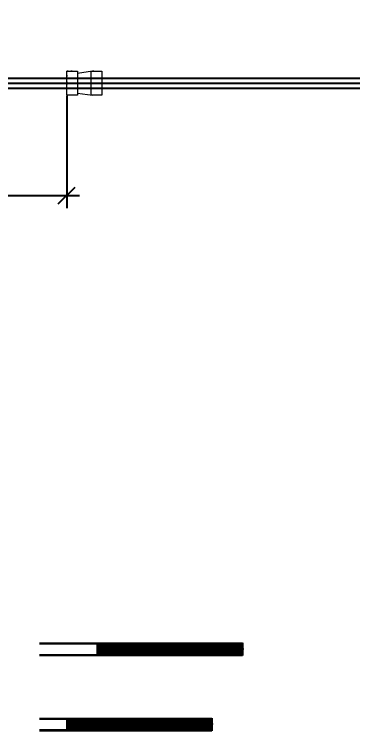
# Model space of a CAD drawing. Header units: millimetres. Extents: x 105795 to 260623, y -660711 to -234400.
# Drawn here: x 243367 to 259675, y -319151 to -285355 of the extents above; entities that cross this region are included whole.
import ezdxf

# ---------------------------------------------------------------- set-up
doc = ezdxf.new("R2010")
doc.units = ezdxf.units.MM
doc.header["$LTSCALE"] = 150
doc.header["$MEASUREMENT"] = 0
doc.layers.get('Defpoints').update_dxf_attribs({"color": 255})
for name, color, linetype in [('BAO', 7, 'Continuous'), ('Gochanxe', 6, 'Continuous'), ('PDF5_Geometry', 7, 'Continuous'), ('Ray A100 dc di doi', 1, 'Continuous'), ('Ray A120 hien huu', 6, 'Continuous'), ('T-Dim', 8, 'Continuous'), ('T-Hatch', 8, 'Continuous'), ('T-Manh', 8, 'Continuous'), ('T-Thay', 3, 'Continuous')]:
    doc.layers.add(name, color=color, linetype=linetype)
doc.styles.add('dim', font='romans.shx', dxfattribs={"width": 0.7})
doc.dimstyles.new('Copy(6) of 300', dxfattribs={"dimscale": 5000, "dimtxt": 0.2, "dimasz": 0.16, "dimexe": 0.12, "dimexo": 0.12, "dimgap": 0.09, "dimtad": 1, "dimdec": 0, "dimlfac": 0.001, "dimdsep": 46, "dimtxsty": 'dim', "dimblk": 'OBLIQUE', "dimcen": 0.16, "dimdle": 0.12, "dimclrd": 2, "dimclre": 7, "dimclrt": 4, "dimadec": 0, "dimazin": 0, "dimtfac": 1, "dimtdec": 0, "dimtix": 1, "dimtmove": 0, "dimatfit": 3, "dimfxl": 1, "dimtolj": 1, "dimtzin": 0, "dimarcsym": 0})

# ---------------------------------------------------------------- blocks, each defined once
blk = doc.blocks.new('mnvvmbmnbmnbv')
at = {"layer": 'PDF5_Geometry', "color": 8, "lineweight": 5}
for p, q in [((0, 0), (508, 0)), ((0, -1141), (0, 0)), ((64, 0), (0, 0)), ((0, 0), (64, 0)), ((254, 0), (191, 0)), ((191, 0), (254, 0)), ((318, 0), (381, 0)), ((508, 0), (508, -1141)), ((1207, 0), (508, -107)), ((1144, 0), (1652, 0)), ((1144, -317), (1144, 0)), ((1271, 0), (1207, 0)), ((1652, 0), (1652, -1141)), ((0, -190), (0, -254)), ((1144, -824), (1144, -317)), ((0, -571), (1652, -571)), ((1144, -1141), (1144, -824)), ((0, -1141), (0, -1078)), ((508, -1141), (0, -1141)), ((64, -1141), (0, -1141)), ((254, -1141), (191, -1141)), ((508, -1034), (1207, -1141)), ((1652, -1141), (1144, -1141)), ((1588, -1141), (1525, -1141))]:
    blk.add_line(p, q, dxfattribs=at)
at = {"layer": 'PDF5_Geometry', "color": 8, "lineweight": 0}
blk.add_line((0, -507), (0, -634), dxfattribs=at)
blk = doc.blocks.new('_Oblique')
at = {"color": 0, "linetype": 'ByBlock', "lineweight": -2}
blk.add_line((-0.5, -0.5), (0.5, 0.5), dxfattribs=at)
blk = doc.blocks.new('*D522')
at = {"layer": 'Defpoints', "color": 0, "transparency": 16777216}
for p in [(133555, -288605), (245844, -288605), (245844, -293903)]:
    blk.add_point(p, dxfattribs=at)
at = {"layer": 'T-Dim', "color": 7, "lineweight": -2, "transparency": 16777216}
for p, q in [((133555, -289205), (133555, -294503)), ((245844, -289205), (245844, -294503))]:
    blk.add_line(p, q, dxfattribs=at)
at = {"layer": 'T-Dim', "color": 2, "lineweight": -2, "transparency": 16777216}
blk.add_line((132955, -293903), (246444, -293903), dxfattribs=at)
at = {"layer": 'T-Dim', "color": 2, "lineweight": -2, "transparency": 16777216, "xscale": 800, "yscale": 800, "zscale": 800, "rotation": 180}
blk.add_blockref('_Oblique', (133555, -293903), dxfattribs=at)
at = {"layer": 'T-Dim', "color": 2, "lineweight": -2, "transparency": 16777216, "xscale": 800, "yscale": 800, "zscale": 800}
blk.add_blockref('_Oblique', (245844, -293903), dxfattribs=at)
at = {"layer": 'T-Dim', "color": 4, "transparency": 16777216, "insert": (189700, -292691), "char_height": 1000, "attachment_point": 5, "style": 'dim'}
blk.add_mtext('\\A1;PV l¾p ®Æt ray A100 (sau khi di dêi):112m', dxfattribs=at)

msp = doc.modelspace()

# ---------------------------------------------------------------- hatches: boundary and pattern name
at = {"layer": 'T-Hatch'}
h = msp.add_hatch(dxfattribs=at)
h.set_pattern_fill('ANSI31', color=256, scale=150)
h.set_pattern_definition([(45, (84310.756, -95175.629), (-13.2582521, 13.2582521), [])])
h.paths.add_polyline_path([(247284.457, -315061.746), (247284.457, -315551.746), (254135.325, -315551.746), (254135.325, -315061.746)])
h = msp.add_hatch(dxfattribs=at)
h.set_pattern_fill('ANSI31', color=256, scale=150)
h.set_pattern_definition([(45, (82870.756, -98724.773), (-13.2582521, 13.2582521), [])])
h.paths.add_polyline_path([(245844.457, -318610.89), (245844.457, -319100.89), (252695.325, -319100.89), (252695.325, -318610.89)])

# ---------------------------------------------------------------- linework, layer by layer
at = {"linetype": 'Continuous'}
for p, q in [((247284.457, -315011.746), (247284.457, -315601.746)), ((245844.457, -318560.89), (245844.457, -319150.89))]:
    msp.add_line(p, q, dxfattribs=at)
at = {"layer": 'BAO'}
for p, q in [((106702.398, -288374.54), (259675.321, -288374.54)), ((106702.398, -288834.54), (259675.321, -288834.54))]:
    msp.add_line(p, q, dxfattribs=at)
at = {"layer": 'Ray A100 dc di doi'}
msp.add_lwpolyline([(135544.457, -288604.54), (245844.457, -288604.54)], dxfattribs=at)
at = {"layer": 'Ray A120 hien huu', "color": 8}
msp.add_lwpolyline([(245844.457, -288604.54), (259675.321, -288604.54)], dxfattribs=at)
at = {"layer": 'T-Manh', "color": 2}
for points in [[(254135.325, -315011.746), (254135.325, -315283.422), (254170.31, -315283.422), (254100.34, -315330.069), (254135.325, -315330.069), (254135.325, -315601.746)], [(252695.325, -318560.89), (252695.325, -318832.567), (252730.31, -318832.567), (252660.34, -318879.213), (252695.325, -318879.213), (252695.325, -319150.89)]]:
    msp.add_lwpolyline(points, dxfattribs=at)
at = {"layer": 'T-Thay', "color": 3, "lineweight": 13}
for p, q in [((244561.625, -315011.746), (254135.325, -315011.746)), ((244561.625, -315601.746), (254135.325, -315601.746)), ((244561.625, -318560.89), (252695.325, -318560.89)), ((244561.625, -319150.89), (252695.325, -319150.89))]:
    msp.add_line(p, q, dxfattribs=at)
at = {"layer": 'T-Thay', "color": 7, "lineweight": 13}
for p, q in [((244561.625, -315061.746), (254135.325, -315061.746)), ((244561.625, -315551.746), (254135.325, -315551.746)), ((244561.625, -318610.89), (252695.325, -318610.89)), ((244561.625, -319100.89), (252695.325, -319100.89))]:
    msp.add_line(p, q, dxfattribs=at)

# ---------------------------------------------------------------- block references
at = {"layer": 'Gochanxe', "color": 4}
msp.add_blockref('mnvvmbmnbmnbv', (245844.457, -288034.016), dxfattribs=at)

# ---------------------------------------------------------------- dimensions: what is measured, and where the dimension line sits
at = {"layer": 'T-Dim', "color": 4}
dim = msp.add_linear_dim(base=(245844.457, -293903.22), p1=(133554.952, -288604.54), p2=(245844.457, -288604.54), text='PV l¾p ®Æt ray A100 (sau khi di dêi):<>m', dimstyle='Copy(6) of 300', dxfattribs=at)
dim.commit()
dim.dimension.update_dxf_attribs({"geometry": '*D522', "text_midpoint": (189699.704, -292691.315)})

doc.saveas('drawing.dxf')
